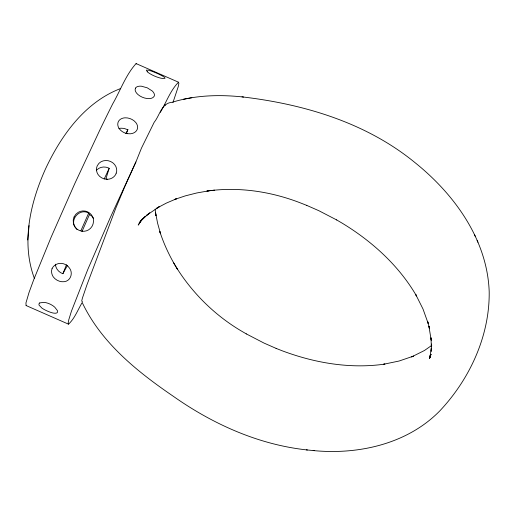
<?xml version="1.0" encoding="UTF-8"?>
<svg xmlns="http://www.w3.org/2000/svg" width="515" height="515" viewBox="0 0 515 515"><rect width="100%" height="100%" fill="white"/><g stroke="black" fill="none" stroke-linecap="round" stroke-linejoin="round"><path stroke-width="0.77" d="M34.428 278.486C20.973 242.662 30.334 202.659 45.5 168.939C61.105 135.529 84.911 102.266 120.446 88.606M27.746 239.964L29.078 225.57M96.524 170.414L96.955 169.796A10.21 9.154 17.9 0 1 108.523 167.948L109.167 168.347L105.974 178.654L107.513 179.619M82.059 301.494L81.718 300.966L82.374 298.224L86.893 284.988L115.862 207.983L125.119 185.889L135.915 161.955L141.471 148.114L154.197 122.255C159.869 115.366 161.388 103.052 172.19 102.26C195.217 95.127 219.757 94.412 243.582 97.045M172.956 102.543L178.248 86.636L178.859 83.398L178.518 82.207L136.089 63.577C125.744 74.99 120.375 90.576 112.695 103.901A197.438 9.862 -66.3 0 0 99.859 129.992L74.887 183.379L51.204 237.009L33.681 279.819L29.02 292.539L25.937 302.987L26.091 305.543L68.521 324.167C74.958 318.27 78.035 309.206 82.619 301.835M126.407 133.488L127.804 129.748L124.115 128.422L121.051 128.209A10.21 7.519 20.6 0 0 118.901 128.576M430.817 354.713L429.433 358.389L430.772 354.455L429.542 358.401L430.656 354.359L429.813 357.925L431.293 348.41L431.164 351.288L431.473 344.007L431.351 346.853L431.004 337.801L431.222 340.267L428.905 326.233L429.446 328.267L427.656 321.489L428.184 323.478L423.008 309.026L415.772 294.593L416.519 295.951C398.88 265.566 372.062 241.323 342.23 223.201L336.54 219.866M62.901 273.677L66.474 264.749M430.836 354.616L429.536 357.796L430.81 354.854M80.913 230.656L88.696 213.043M81.956 231.596L89.468 214.568L88.657 213.113C80.269 207.963 69.68 218.862 75.081 227.167M104.197 179.001L109.186 168.321M135.915 161.955L110.197 217.806L87.814 269.416L71.45 311.169L68.791 319.738L68.18 322.976L68.521 324.167M430.875 354.507L429.986 356.361L430.946 354.365M125.892 133.617L127.958 129.465M160.332 112.334C166.287 102.395 170.343 90.466 178.518 82.207M67.504 265.315L62.875 273.723C58.845 272.358 55.53 268.56 55.44 264.195M141.722 219.557L138.213 225.087L142.179 219.126L139.217 222.866L145.545 216.158L142.436 219.197L149.749 212.869L146.801 215.173L159.502 206.567L156.83 208.131L166.384 203.084L176.581 198.726L174.315 199.562L185.265 195.887L196.691 192.983L208.504 190.885M431.776 345.385L424.463 350.496L411.607 356.914L413.526 356.11L399.08 361.028L383.379 364.311L384.93 364.073C350.284 369.101 314.768 362.998 282.207 350.792L276.079 348.385M26.091 305.543L26.613 305.356M164.987 104.88L165.309 105.279M183.392 99.298L191.85 97.702M214.523 190.144L206.888 191.078C238.535 186.559 271.025 191.451 300.696 203.013L306.824 205.421M313.139 450.554C358.131 454.983 407.268 444.104 439.752 410.944C469.777 379.104 489.849 335.722 489.186 291.49C487.261 239.475 454.211 194.052 414.833 162.495C366.056 122.589 303.689 104.069 241.992 96.865M82.574 303.296C101.783 343.215 137.499 371.843 173.317 396.299C213.017 424.251 258.794 444.806 307.404 449.981M306.335 449.878L314.292 450.664M306.631 205.343L318.875 210.719L336.701 219.957M276.272 348.462L264.028 343.087L246.202 333.849M246.363 333.939L240.672 330.604C214.774 315.109 192.668 293.383 176.626 267.826M89.468 214.568L91.516 215.882A10.21 10.191 -29.2 0 1 93.537 218.347M136.089 63.577L136.378 63.918M75.583 227.785L77.102 229.645M147.38 71.823L146.312 70.137L148.726 70.227A10.203 1.159 23.4 0 1 163.834 76.857L164.897 77.681L164.987 78.332L162.483 78.454A10.197 2.44 23 0 1 147.38 71.823M173.401 262.476L177.437 269.178C170.092 257.339 164.053 244.664 159.766 231.396L160.532 233.771L157.564 223.066L155.517 212.483L155.942 215.65L155.169 209.084M474.643 234.962L475.435 236.707M477.135 240.447L477.952 242.256M135.464 88.155L135.117 89.848A10.21 5.575 21.8 0 0 142.172 97.155A10.21 5.575 21.8 0 0 152.878 97.638L154.133 96.35A10.21 5.118 22 0 0 152.286 91.007L147.232 87.808L141.303 86.185A10.21 5.118 22 0 0 135.464 88.155M52.034 268.682C51.03 271.463 51.674 274.463 53.264 276.877A10.146 8.156 27.6 0 0 64.24 281.692C70.587 281.029 73.239 273.259 69.667 268.328A10.152 9.392 30.7 0 0 58.697 263.513C55.852 264.214 53.257 265.888 52.054 268.656M74.044 217.008L73.233 220.085L73.413 223.278A10.203 10.184 -88 0 0 88.516 229.909C92.262 227.694 94.136 223.162 93.357 218.939A10.197 10.126 -1 0 0 78.254 212.302L75.776 214.324L74.044 217.008M116.171 173.156L115.965 173.922A10.21 9.425 16.8 0 1 108.903 179.156C104.667 179.832 100.27 177.952 97.927 174.34A10.21 9.425 16.8 0 1 97.284 165.721L98.964 163.326A10.21 9.206 17.7 0 1 110.538 161.453A10.21 9.206 17.7 0 1 116.718 171.122L116.171 173.156M39.739 302.917L38.902 303.94L39.076 305.15L42.043 308.208A10.152 2.524 24.4 0 0 53.019 313.023L55.26 313.268L56.837 312.946L57.571 312.135L57.493 310.712L54.751 307.172A10.146 4.867 25.3 0 0 43.775 302.357L39.739 302.917M127.398 133.662C124.276 133.102 121.424 131.454 119.429 128.975A10.21 7.841 20.3 0 1 118.366 121.579A10.21 7.513 20.6 0 1 124.92 117.813C129.059 117.639 133.263 119.403 135.896 122.628A10.21 7.513 20.6 0 1 137.048 129.78A10.21 7.841 20.3 0 1 130.398 133.797L127.398 133.662"/></g></svg>
